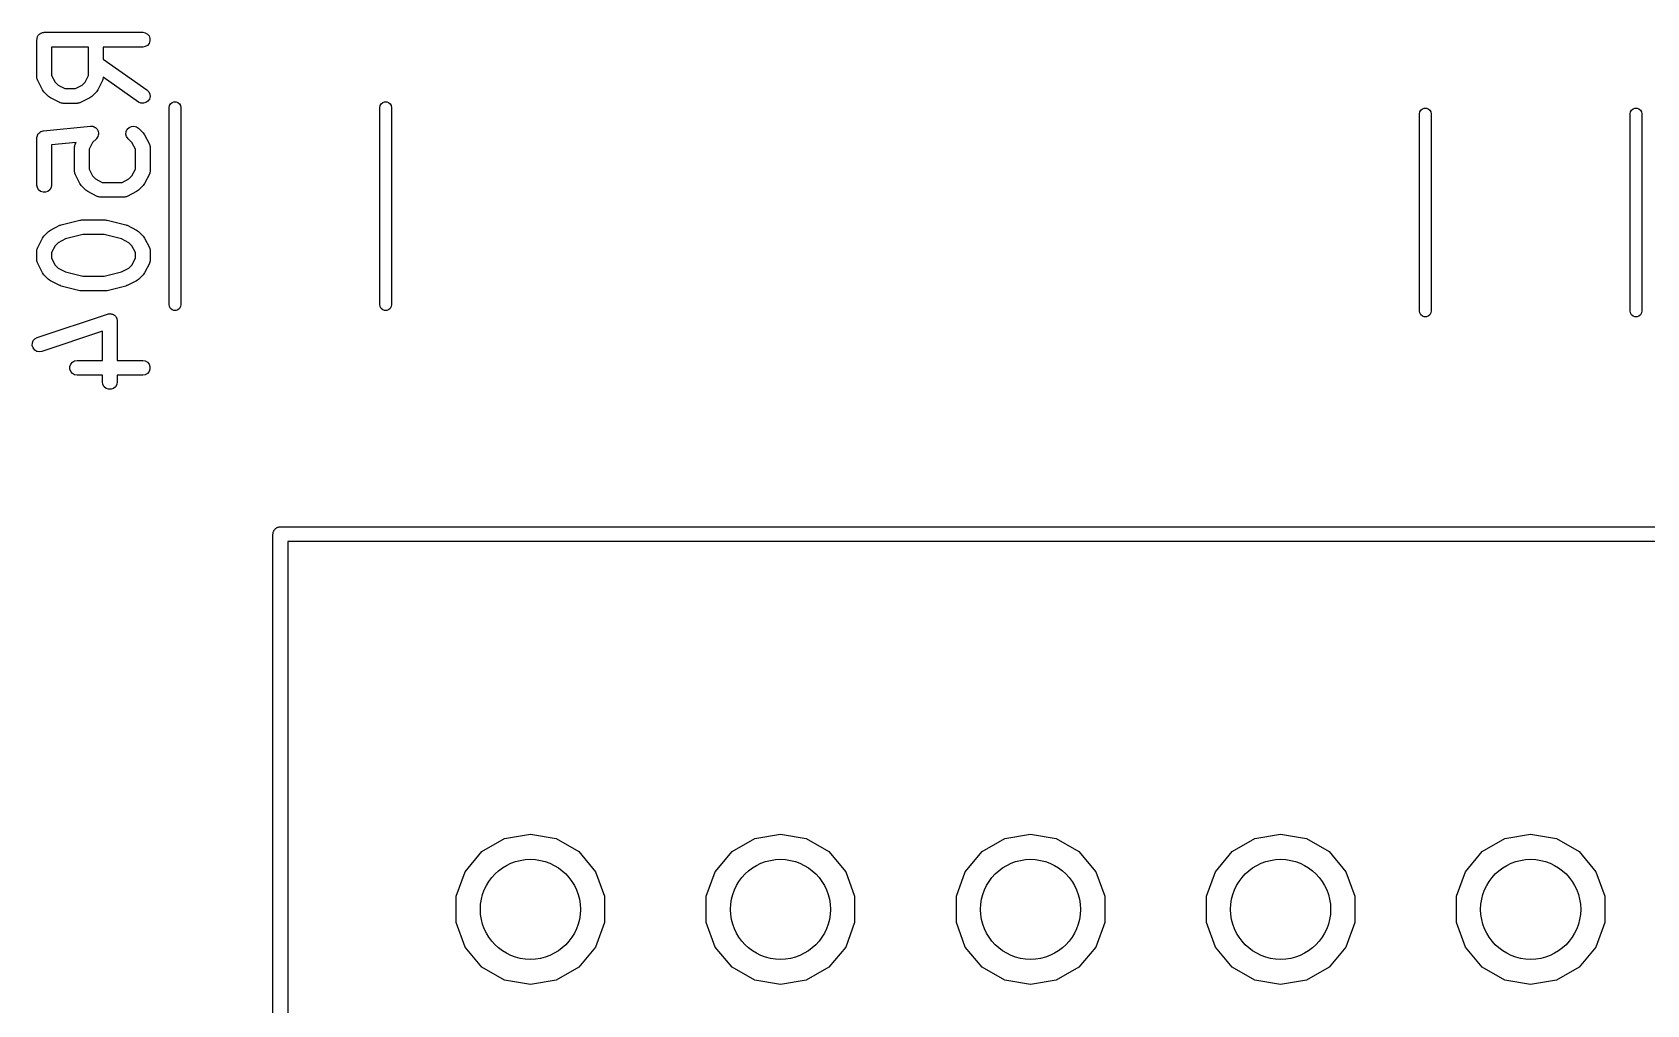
# Model space of a CAD drawing. Extents: x 25 to 326, y -201 to -21.
# Drawn here: x 25.42 to 41.82, y -33.99 to -24.11 of the extents above; entities that cross this region are included whole.
import ezdxf

# ---------------------------------------------------------------- set-up
doc = ezdxf.new("R2010")
doc.units = 0
doc.header["$MEASUREMENT"] = 0
doc.layers.add('BLACK', color=7, linetype='CONTINUOUS')

msp = doc.modelspace()

# ---------------------------------------------------------------- linework, layer by layer
at = {"layer": 'Black'}
for p, q in [((25.4674, -24.1855), (25.4685, -24.1791)), ((25.4674, -24.5665), (25.4674, -24.1855)), ((25.4685, -24.1725), (25.4708, -24.1663)), ((25.4685, -24.1791), (25.4685, -24.1725)), ((25.4708, -24.1663), (25.4719, -24.1599)), ((25.4719, -24.1599), (25.4752, -24.1542)), ((25.4752, -24.1542), (25.4774, -24.148)), ((25.4774, -24.148), (25.4816, -24.143)), ((25.4816, -24.143), (25.4849, -24.1373)), ((25.4849, -24.1373), (25.49, -24.1331)), ((25.49, -24.1331), (25.4942, -24.1281)), ((25.4942, -24.1281), (25.4999, -24.1248)), ((25.4999, -24.1248), (25.5049, -24.1206)), ((25.5049, -24.1206), (25.511, -24.1183)), ((25.511, -24.1183), (25.5167, -24.115)), ((25.5167, -24.115), (25.5232, -24.1139)), ((25.5232, -24.1139), (25.5294, -24.1117)), ((25.5294, -24.1117), (25.5359, -24.1117)), ((25.5359, -24.1117), (25.5424, -24.1105)), ((25.5424, -24.1105), (26.5424, -24.1105)), ((25.6174, -24.2605), (25.6174, -24.5488)), ((25.9912, -24.2605), (25.6174, -24.2605)), ((25.9912, -24.5488), (25.9912, -24.2605)), ((26.5424, -24.2605), (26.1412, -24.2605)), ((26.1412, -24.2605), (26.1412, -24.3846)), ((26.5424, -24.1105), (26.568, -24.115)), ((26.568, -24.256), (26.5424, -24.2605)), ((26.568, -24.115), (26.5906, -24.1281)), ((26.5906, -24.243), (26.568, -24.256)), ((26.5906, -24.1281), (26.6073, -24.148)), ((26.6073, -24.223), (26.5906, -24.243)), ((26.6073, -24.148), (26.6162, -24.1725)), ((26.6162, -24.1985), (26.6073, -24.223)), ((26.6162, -24.1725), (26.6162, -24.1985)), ((26.1412, -24.3846), (26.5854, -24.6955)), ((25.4681, -24.5707), (25.4674, -24.5665)), ((25.4679, -24.5751), (25.4681, -24.5707)), ((25.4704, -24.5835), (25.4679, -24.5751)), ((25.4719, -24.5921), (25.4704, -24.5835)), ((25.4741, -24.5959), (25.4719, -24.5921)), ((25.4753, -24.6), (25.4741, -24.5959)), ((25.6174, -24.5488), (25.6516, -24.6173)), ((25.9569, -24.6173), (25.9912, -24.5488)), ((26.1345, -24.5959), (26.1333, -24.6)), ((26.1367, -24.5921), (26.1345, -24.5959)), ((26.1382, -24.5835), (26.1367, -24.5921)), ((26.1407, -24.5751), (26.1382, -24.5835)), ((26.141, -24.5675), (26.1404, -24.5707)), ((26.1404, -24.5707), (26.1407, -24.5751)), ((26.4994, -24.8184), (26.141, -24.5675)), ((25.5229, -24.6953), (25.4753, -24.6)), ((25.5301, -24.7049), (25.5229, -24.6953)), ((25.537, -24.7147), (25.5301, -24.7049)), ((25.5846, -24.7624), (25.537, -24.7147)), ((25.6516, -24.6173), (25.682, -24.6477)), ((25.682, -24.6477), (25.7506, -24.682)), ((25.7506, -24.682), (25.858, -24.682)), ((25.858, -24.682), (25.9265, -24.6477)), ((25.9265, -24.6477), (25.9569, -24.6173)), ((26.0716, -24.7147), (26.024, -24.7624)), ((26.0785, -24.7049), (26.0716, -24.7147)), ((26.0857, -24.6953), (26.0785, -24.7049)), ((26.1333, -24.6), (26.0857, -24.6953)), ((26.5854, -24.6955), (26.6038, -24.7139)), ((26.6038, -24.7139), (26.6148, -24.7375)), ((26.6148, -24.7375), (26.6171, -24.7635)), ((25.5944, -24.7693), (25.5846, -24.7624)), ((25.6041, -24.7764), (25.5944, -24.7693)), ((25.6993, -24.824), (25.6041, -24.7764)), ((25.7035, -24.8253), (25.6993, -24.824)), ((25.7072, -24.8274), (25.7035, -24.8253)), ((25.7159, -24.829), (25.7072, -24.8274)), ((25.7243, -24.8315), (25.7159, -24.829)), ((25.7286, -24.8312), (25.7243, -24.8315)), ((25.7329, -24.832), (25.7286, -24.8312)), ((25.8757, -24.832), (25.7329, -24.832)), ((25.88, -24.8312), (25.8757, -24.832)), ((25.8843, -24.8315), (25.88, -24.8312)), ((25.8927, -24.829), (25.8843, -24.8315)), ((25.9014, -24.8274), (25.8927, -24.829)), ((25.9051, -24.8253), (25.9014, -24.8274)), ((25.9093, -24.824), (25.9051, -24.8253)), ((26.0045, -24.7764), (25.9093, -24.824)), ((26.0142, -24.7693), (26.0045, -24.7764)), ((26.024, -24.7624), (26.0142, -24.7693)), ((26.523, -24.8294), (26.4994, -24.8184)), ((26.5489, -24.8317), (26.523, -24.8294)), ((26.5741, -24.8249), (26.5489, -24.8317)), ((26.5954, -24.81), (26.5741, -24.8249)), ((26.6104, -24.7886), (26.5954, -24.81)), ((26.6171, -24.7635), (26.6104, -24.7886)), ((26.81, -24.876), (26.8136, -24.8555)), ((26.81, -26.876), (26.81, -24.876)), ((26.8136, -24.8555), (26.824, -24.8374)), ((26.824, -24.8374), (26.84, -24.824)), ((26.84, -24.824), (26.8596, -24.8169)), ((26.8596, -24.8169), (26.8804, -24.8169)), ((26.8804, -24.8169), (26.9, -24.824)), ((26.9, -24.824), (26.916, -24.8374)), ((26.916, -24.8374), (26.9264, -24.8555)), ((26.9264, -24.8555), (26.93, -24.876)), ((26.93, -24.876), (26.93, -26.876)), ((28.95, -24.876), (28.9536, -24.8555)), ((28.95, -26.876), (28.95, -24.876)), ((28.9536, -24.8555), (28.964, -24.8374)), ((28.964, -24.8374), (28.98, -24.824)), ((28.98, -24.824), (28.9996, -24.8169)), ((28.9996, -24.8169), (29.0204, -24.8169)), ((29.0204, -24.8169), (29.04, -24.824)), ((29.04, -24.824), (29.056, -24.8374)), ((29.056, -24.8374), (29.0664, -24.8555)), ((29.0664, -24.8555), (29.07, -24.876)), ((29.07, -24.876), (29.07, -26.876)), ((39.51, -24.94), (39.5136, -24.9195)), ((39.5136, -24.9195), (39.524, -24.9014)), ((39.524, -24.9014), (39.54, -24.888)), ((39.54, -24.888), (39.5596, -24.8809)), ((39.5596, -24.8809), (39.5804, -24.8809)), ((39.5804, -24.8809), (39.6, -24.888)), ((39.6, -24.888), (39.616, -24.9014)), ((39.616, -24.9014), (39.6264, -24.9195)), ((39.6264, -24.9195), (39.63, -24.94)), ((41.65, -24.94), (41.6536, -24.9195)), ((41.6536, -24.9195), (41.664, -24.9014)), ((41.664, -24.9014), (41.68, -24.888)), ((41.68, -24.888), (41.6996, -24.8809)), ((41.6996, -24.8809), (41.7204, -24.8809)), ((41.7204, -24.8809), (41.74, -24.888)), ((41.74, -24.888), (41.756, -24.9014)), ((41.756, -24.9014), (41.7664, -24.9195)), ((41.7664, -24.9195), (41.77, -24.94)), ((25.5349, -25.1109), (26.0111, -25.0633)), ((26.0111, -25.0633), (26.0116, -25.0633)), ((26.0116, -25.0633), (26.012, -25.0632)), ((26.012, -25.0632), (26.0245, -25.0643)), ((26.0245, -25.0643), (26.0371, -25.0652)), ((26.0371, -25.0652), (26.0375, -25.0654)), ((26.0375, -25.0654), (26.038, -25.0655)), ((26.038, -25.0655), (26.0494, -25.0708)), ((26.0494, -25.0708), (26.0608, -25.0759)), ((26.0608, -25.0759), (26.0612, -25.0763)), ((26.0612, -25.0763), (26.0616, -25.0765)), ((26.0616, -25.0765), (26.0705, -25.0854)), ((26.0705, -25.0854), (26.0795, -25.0941)), ((26.3857, -25.0949), (26.4041, -25.0765)), ((26.4041, -25.0765), (26.4277, -25.0655)), ((26.4277, -25.0655), (26.4537, -25.0632)), ((26.4537, -25.0632), (26.4788, -25.0699)), ((26.4788, -25.0699), (26.5002, -25.0849)), ((26.5002, -25.0849), (26.5478, -25.1325)), ((39.51, -26.94), (39.51, -24.94)), ((39.63, -24.94), (39.63, -26.94)), ((41.65, -26.94), (41.65, -24.94)), ((41.77, -24.94), (41.77, -26.94)), ((25.4674, -25.1855), (25.4679, -25.1827)), ((25.4674, -25.6617), (25.4674, -25.1855)), ((25.4676, -25.1799), (25.4701, -25.17)), ((25.4679, -25.1827), (25.4676, -25.1799)), ((25.4701, -25.17), (25.4719, -25.1599)), ((25.4719, -25.1599), (25.4733, -25.1574)), ((25.4733, -25.1574), (25.474, -25.1547)), ((25.474, -25.1547), (25.4798, -25.1462)), ((25.4798, -25.1462), (25.4849, -25.1373)), ((25.4849, -25.1373), (25.4871, -25.1355)), ((25.4871, -25.1355), (25.4887, -25.1332)), ((25.4887, -25.1332), (25.497, -25.1272)), ((25.497, -25.1272), (25.5049, -25.1206)), ((25.5049, -25.1206), (25.5075, -25.1196)), ((25.5075, -25.1196), (25.5098, -25.1179)), ((25.5098, -25.1179), (25.5197, -25.1152)), ((25.5197, -25.1152), (25.5294, -25.1117)), ((25.5294, -25.1117), (25.5322, -25.1117)), ((25.5322, -25.1117), (25.5349, -25.1109)), ((25.8656, -25.2286), (25.6174, -25.2534)), ((25.8529, -25.2551), (25.855, -25.2514)), ((25.855, -25.2514), (25.8563, -25.2472)), ((25.8563, -25.2472), (25.8656, -25.2286)), ((26.0326, -25.23), (25.9983, -25.2985)), ((26.0716, -25.1909), (26.0326, -25.23)), ((26.0719, -25.1906), (26.0716, -25.1909)), ((26.0723, -25.1903), (26.0719, -25.1906)), ((26.0793, -25.1799), (26.0723, -25.1903)), ((26.0865, -25.1696), (26.0793, -25.1799)), ((26.0795, -25.0941), (26.0797, -25.0946)), ((26.0797, -25.0946), (26.08, -25.0949)), ((26.08, -25.0949), (26.0853, -25.1063)), ((26.0853, -25.1063), (26.0908, -25.1176)), ((26.0867, -25.1691), (26.0865, -25.1696)), ((26.0869, -25.1688), (26.0867, -25.1691)), ((26.09, -25.1565), (26.0869, -25.1688)), ((26.0933, -25.1444), (26.09, -25.1565)), ((26.0908, -25.1176), (26.0908, -25.1181)), ((26.0908, -25.1181), (26.091, -25.1185)), ((26.091, -25.1185), (26.0921, -25.131)), ((26.0921, -25.131), (26.0934, -25.1435)), ((26.0934, -25.1435), (26.0932, -25.144)), ((26.0932, -25.144), (26.0933, -25.1444)), ((26.3724, -25.1444), (26.3747, -25.1185)), ((26.3792, -25.1696), (26.3724, -25.1444)), ((26.3747, -25.1185), (26.3857, -25.0949)), ((26.3941, -25.1909), (26.3792, -25.1696)), ((26.4331, -25.23), (26.3941, -25.1909)), ((26.4674, -25.2985), (26.4331, -25.23)), ((26.5478, -25.1325), (26.5547, -25.1423)), ((26.5547, -25.1423), (26.5618, -25.152)), ((26.5618, -25.152), (26.6095, -25.2472)), ((26.6095, -25.2472), (26.6107, -25.2514)), ((26.6107, -25.2514), (26.6129, -25.2551)), ((25.6174, -25.2534), (25.6174, -25.6617)), ((25.8483, -25.2808), (25.8491, -25.2765)), ((25.8483, -25.5189), (25.8483, -25.2808)), ((25.8488, -25.2722), (25.8513, -25.2638)), ((25.8491, -25.2765), (25.8488, -25.2722)), ((25.8513, -25.2638), (25.8529, -25.2551)), ((25.9983, -25.2985), (25.9983, -25.5012)), ((26.4674, -25.5012), (26.4674, -25.2985)), ((26.6129, -25.2551), (26.6144, -25.2638)), ((26.6144, -25.2638), (26.6169, -25.2722)), ((26.6169, -25.2722), (26.6166, -25.2765)), ((26.6166, -25.2765), (26.6174, -25.2808)), ((26.6174, -25.2808), (26.6174, -25.5189)), ((25.8491, -25.5231), (25.8483, -25.5189)), ((25.8488, -25.5274), (25.8491, -25.5231)), ((25.8513, -25.5359), (25.8488, -25.5274)), ((25.8529, -25.5445), (25.8513, -25.5359)), ((25.855, -25.5483), (25.8529, -25.5445)), ((25.8563, -25.5524), (25.855, -25.5483)), ((25.9039, -25.6476), (25.8563, -25.5524)), ((25.9983, -25.5012), (26.0326, -25.5697)), ((26.0326, -25.5697), (26.063, -25.6001)), ((26.4027, -25.6001), (26.4331, -25.5697)), ((26.4331, -25.5697), (26.4674, -25.5012)), ((26.6095, -25.5524), (26.5618, -25.6476)), ((26.6107, -25.5483), (26.6095, -25.5524)), ((26.6129, -25.5445), (26.6107, -25.5483)), ((26.6144, -25.5359), (26.6129, -25.5445)), ((26.6169, -25.5274), (26.6144, -25.5359)), ((26.6174, -25.5189), (26.6166, -25.5231)), ((26.6166, -25.5231), (26.6169, -25.5274)), ((25.4719, -25.6874), (25.4674, -25.6617)), ((25.4849, -25.7099), (25.4719, -25.6874)), ((25.5049, -25.7267), (25.4849, -25.7099)), ((25.5294, -25.7356), (25.5049, -25.7267)), ((25.5554, -25.7356), (25.5294, -25.7356)), ((25.5799, -25.7267), (25.5554, -25.7356)), ((25.5998, -25.7099), (25.5799, -25.7267)), ((25.6129, -25.6874), (25.5998, -25.7099)), ((25.6174, -25.6617), (25.6129, -25.6874)), ((25.911, -25.6573), (25.9039, -25.6476)), ((25.9179, -25.6671), (25.911, -25.6573)), ((25.9655, -25.7147), (25.9179, -25.6671)), ((25.9754, -25.7216), (25.9655, -25.7147)), ((25.985, -25.7288), (25.9754, -25.7216)), ((26.0803, -25.7764), (25.985, -25.7288)), ((26.063, -25.6001), (26.1315, -25.6343)), ((26.1315, -25.6343), (26.3342, -25.6343)), ((26.3342, -25.6343), (26.4027, -25.6001)), ((26.4807, -25.7288), (26.3854, -25.7764)), ((26.4903, -25.7216), (26.4807, -25.7288)), ((26.5002, -25.7147), (26.4903, -25.7216)), ((26.5478, -25.6671), (26.5002, -25.7147)), ((26.5547, -25.6573), (26.5478, -25.6671)), ((26.5618, -25.6476), (26.5547, -25.6573)), ((26.0844, -25.7776), (26.0803, -25.7764)), ((26.0882, -25.7798), (26.0844, -25.7776)), ((26.0968, -25.7813), (26.0882, -25.7798)), ((26.1052, -25.7838), (26.0968, -25.7813)), ((26.1096, -25.7836), (26.1052, -25.7838)), ((26.1138, -25.7843), (26.1096, -25.7836)), ((26.3519, -25.7843), (26.1138, -25.7843)), ((26.3562, -25.7836), (26.3519, -25.7843)), ((26.3605, -25.7838), (26.3562, -25.7836)), ((26.3689, -25.7813), (26.3605, -25.7838)), ((26.3776, -25.7798), (26.3689, -25.7813)), ((26.3813, -25.7776), (26.3776, -25.7798)), ((26.3854, -25.7764), (26.3813, -25.7776)), ((25.6041, -26.1184), (25.6993, -26.0708)), ((25.6993, -26.0708), (25.7072, -26.0685)), ((25.7072, -26.0685), (25.7147, -26.0651)), ((25.7147, -26.0651), (25.9051, -26.0175)), ((25.9051, -26.0175), (25.9143, -26.0169)), ((25.9143, -26.0169), (25.9233, -26.0153)), ((25.9233, -26.0153), (26.1614, -26.0153)), ((26.1614, -26.0153), (26.1705, -26.0169)), ((26.1705, -26.0169), (26.1796, -26.0175)), ((26.1796, -26.0175), (26.3701, -26.0651)), ((26.3701, -26.0651), (26.3776, -26.0685)), ((26.3776, -26.0685), (26.3854, -26.0708)), ((26.3854, -26.0708), (26.4807, -26.1184)), ((25.4753, -26.2948), (25.5229, -26.1996)), ((25.5229, -26.1996), (25.5301, -26.1899)), ((25.5301, -26.1899), (25.537, -26.1801)), ((25.537, -26.1801), (25.5846, -26.1325)), ((25.5846, -26.1325), (25.5944, -26.1256)), ((25.5944, -26.1256), (25.6041, -26.1184)), ((25.759, -26.2087), (25.682, -26.2472)), ((25.9326, -26.1653), (25.759, -26.2087)), ((26.1522, -26.1653), (25.9326, -26.1653)), ((26.3257, -26.2087), (26.1522, -26.1653)), ((26.4027, -26.2472), (26.3257, -26.2087)), ((26.4807, -26.1184), (26.4903, -26.1256)), ((26.4903, -26.1256), (26.5002, -26.1325)), ((26.5002, -26.1325), (26.5478, -26.1801)), ((26.5478, -26.1801), (26.5547, -26.1899)), ((26.5547, -26.1899), (26.5618, -26.1996)), ((26.5618, -26.1996), (26.6095, -26.2948)), ((25.4674, -26.3284), (25.4681, -26.3241)), ((25.4674, -26.4236), (25.4674, -26.3284)), ((25.4679, -26.3198), (25.4704, -26.3114)), ((25.4681, -26.3241), (25.4679, -26.3198)), ((25.4704, -26.3114), (25.4719, -26.3027)), ((25.4719, -26.3027), (25.4741, -26.299)), ((25.4741, -26.299), (25.4753, -26.2948)), ((25.6516, -26.2776), (25.6174, -26.3461)), ((25.6174, -26.3461), (25.6174, -26.4059)), ((25.682, -26.2472), (25.6516, -26.2776)), ((26.4331, -26.2776), (26.4027, -26.2472)), ((26.4674, -26.3461), (26.4331, -26.2776)), ((26.4674, -26.4059), (26.4674, -26.3461)), ((26.6095, -26.2948), (26.6107, -26.299)), ((26.6107, -26.299), (26.6129, -26.3027)), ((26.6129, -26.3027), (26.6144, -26.3114)), ((26.6144, -26.3114), (26.6169, -26.3198)), ((26.6169, -26.3198), (26.6166, -26.3241)), ((26.6166, -26.3241), (26.6174, -26.3284)), ((26.6174, -26.3284), (26.6174, -26.4236)), ((25.4681, -26.4279), (25.4674, -26.4236)), ((25.4679, -26.4322), (25.4681, -26.4279)), ((25.4704, -26.4406), (25.4679, -26.4322)), ((25.4719, -26.4493), (25.4704, -26.4406)), ((25.4741, -26.453), (25.4719, -26.4493)), ((25.4753, -26.4572), (25.4741, -26.453)), ((25.5229, -26.5524), (25.4753, -26.4572)), ((25.5301, -26.5621), (25.5229, -26.5524)), ((25.537, -26.5719), (25.5301, -26.5621)), ((25.6174, -26.4059), (25.6516, -26.4744)), ((25.6516, -26.4744), (25.682, -26.5048)), ((25.682, -26.5048), (25.759, -26.5433)), ((25.759, -26.5433), (25.9326, -26.5867)), ((26.1522, -26.5867), (26.3257, -26.5433)), ((26.3257, -26.5433), (26.4027, -26.5048)), ((26.4027, -26.5048), (26.4331, -26.4744)), ((26.4331, -26.4744), (26.4674, -26.4059)), ((26.5547, -26.5621), (26.5478, -26.5719)), ((26.5618, -26.5524), (26.5547, -26.5621)), ((26.6095, -26.4572), (26.5618, -26.5524)), ((26.6107, -26.453), (26.6095, -26.4572)), ((26.6129, -26.4493), (26.6107, -26.453)), ((26.6144, -26.4406), (26.6129, -26.4493)), ((26.6169, -26.4322), (26.6144, -26.4406)), ((26.6174, -26.4236), (26.6166, -26.4279)), ((26.6166, -26.4279), (26.6169, -26.4322)), ((25.5846, -26.6195), (25.537, -26.5719)), ((25.5944, -26.6264), (25.5846, -26.6195)), ((25.6041, -26.6336), (25.5944, -26.6264)), ((25.6993, -26.6812), (25.6041, -26.6336)), ((25.7072, -26.6835), (25.6993, -26.6812)), ((25.7147, -26.6869), (25.7072, -26.6835)), ((25.9051, -26.7345), (25.7147, -26.6869)), ((25.9326, -26.5867), (26.1522, -26.5867)), ((26.3701, -26.6869), (26.1796, -26.7345)), ((26.3776, -26.6835), (26.3701, -26.6869)), ((26.3854, -26.6812), (26.3776, -26.6835)), ((26.4807, -26.6336), (26.3854, -26.6812)), ((26.4903, -26.6264), (26.4807, -26.6336)), ((26.5002, -26.6195), (26.4903, -26.6264)), ((26.5478, -26.5719), (26.5002, -26.6195)), ((25.9143, -26.7351), (25.9051, -26.7345)), ((25.9233, -26.7367), (25.9143, -26.7351)), ((26.1614, -26.7367), (25.9233, -26.7367)), ((26.1705, -26.7351), (26.1614, -26.7367)), ((26.1796, -26.7345), (26.1705, -26.7351)), ((26.8136, -26.8965), (26.81, -26.876)), ((26.93, -26.876), (26.9264, -26.8965)), ((28.9536, -26.8965), (28.95, -26.876)), ((29.07, -26.876), (29.0664, -26.8965)), ((25.471, -27.2096), (26.1853, -26.9715)), ((26.1853, -26.9715), (26.1908, -26.9707)), ((26.1908, -26.9707), (26.196, -26.9688)), ((26.196, -26.9688), (26.2036, -26.9688)), ((26.2036, -26.9688), (26.2111, -26.9677)), ((26.2111, -26.9677), (26.2165, -26.9688)), ((26.2165, -26.9688), (26.2221, -26.9688)), ((26.2221, -26.9688), (26.2292, -26.9714)), ((26.2292, -26.9714), (26.2366, -26.9729)), ((26.2366, -26.9729), (26.2413, -26.9758)), ((26.2413, -26.9758), (26.2465, -26.9777)), ((26.2465, -26.9777), (26.2524, -26.9826)), ((26.2524, -26.9826), (26.2588, -26.9866)), ((26.2588, -26.9866), (26.2623, -26.9909)), ((26.2623, -26.9909), (26.2665, -26.9945)), ((26.2665, -26.9945), (26.2703, -27.001)), ((26.2703, -27.001), (26.275, -27.007)), ((26.275, -27.007), (26.2768, -27.0122)), ((26.2768, -27.0122), (26.2795, -27.017)), ((26.2795, -27.017), (26.2808, -27.0245)), ((26.2808, -27.0245), (26.2832, -27.0317)), ((26.2832, -27.0317), (26.2831, -27.0372)), ((26.2831, -27.0372), (26.284, -27.0427)), ((26.284, -27.0427), (26.284, -27.4439)), ((26.824, -26.9146), (26.8136, -26.8965)), ((26.84, -26.928), (26.824, -26.9146)), ((26.8596, -26.9351), (26.84, -26.928)), ((26.8804, -26.9351), (26.8596, -26.9351)), ((26.9, -26.928), (26.8804, -26.9351)), ((26.916, -26.9146), (26.9, -26.928)), ((26.9264, -26.8965), (26.916, -26.9146)), ((28.964, -26.9146), (28.9536, -26.8965)), ((28.98, -26.928), (28.964, -26.9146)), ((28.9996, -26.9351), (28.98, -26.928)), ((29.0204, -26.9351), (28.9996, -26.9351)), ((29.04, -26.928), (29.0204, -26.9351)), ((29.056, -26.9146), (29.04, -26.928)), ((29.0664, -26.8965), (29.056, -26.9146)), ((39.5136, -26.9605), (39.51, -26.94)), ((39.524, -26.9786), (39.5136, -26.9605)), ((39.54, -26.992), (39.524, -26.9786)), ((39.5596, -26.9991), (39.54, -26.992)), ((39.5804, -26.9991), (39.5596, -26.9991)), ((39.6, -26.992), (39.5804, -26.9991)), ((39.616, -26.9786), (39.6, -26.992)), ((39.6264, -26.9605), (39.616, -26.9786)), ((39.63, -26.94), (39.6264, -26.9605)), ((41.6536, -26.9605), (41.65, -26.94)), ((41.664, -26.9786), (41.6536, -26.9605)), ((41.68, -26.992), (41.664, -26.9786)), ((41.6996, -26.9991), (41.68, -26.992)), ((41.7204, -26.9991), (41.6996, -26.9991)), ((41.74, -26.992), (41.7204, -26.9991)), ((41.756, -26.9786), (41.74, -26.992)), ((41.7664, -26.9605), (41.756, -26.9786)), ((41.77, -26.94), (41.7664, -26.9605)), ((25.4481, -27.222), (25.471, -27.2096)), ((26.134, -27.1467), (25.5185, -27.3519)), ((26.134, -27.4439), (26.134, -27.1467)), ((25.4206, -27.2918), (25.4213, -27.2657)), ((25.4288, -27.3165), (25.4206, -27.2918)), ((25.4213, -27.2657), (25.4309, -27.2415)), ((25.445, -27.3369), (25.4288, -27.3165)), ((25.4309, -27.2415), (25.4481, -27.222)), ((25.4672, -27.3505), (25.445, -27.3369)), ((25.4927, -27.3557), (25.4672, -27.3505)), ((25.5185, -27.3519), (25.4927, -27.3557)), ((25.8019, -27.5058), (25.8108, -27.4814)), ((25.8019, -27.5319), (25.8019, -27.5058)), ((25.8108, -27.5564), (25.8019, -27.5319)), ((25.8108, -27.4814), (25.8275, -27.4614)), ((25.8275, -27.4614), (25.8501, -27.4484)), ((25.8501, -27.4484), (25.8757, -27.4439)), ((25.8757, -27.4439), (26.134, -27.4439)), ((26.284, -27.4439), (26.5424, -27.4439)), ((26.5424, -27.4439), (26.568, -27.4484)), ((26.568, -27.4484), (26.5906, -27.4614)), ((26.5906, -27.4614), (26.6073, -27.4814)), ((26.6073, -27.4814), (26.6162, -27.5058)), ((26.6162, -27.5319), (26.6073, -27.5564)), ((26.6162, -27.5058), (26.6162, -27.5319)), ((25.8275, -27.5763), (25.8108, -27.5564)), ((25.8501, -27.5893), (25.8275, -27.5763)), ((25.8757, -27.5939), (25.8501, -27.5893)), ((26.134, -27.5939), (25.8757, -27.5939)), ((26.134, -27.6617), (26.134, -27.5939)), ((26.1386, -27.6874), (26.134, -27.6617)), ((26.1516, -27.7099), (26.1386, -27.6874)), ((26.1715, -27.7267), (26.1516, -27.7099)), ((26.2665, -27.7099), (26.2465, -27.7267)), ((26.2795, -27.6874), (26.2665, -27.7099)), ((26.284, -27.6617), (26.2795, -27.6874)), ((26.5424, -27.5939), (26.284, -27.5939)), ((26.284, -27.5939), (26.284, -27.6617)), ((26.568, -27.5893), (26.5424, -27.5939)), ((26.5906, -27.5763), (26.568, -27.5893)), ((26.6073, -27.5564), (26.5906, -27.5763)), ((26.196, -27.7356), (26.1715, -27.7267)), ((26.2221, -27.7356), (26.196, -27.7356)), ((26.2465, -27.7267), (26.2221, -27.7356)), ((27.8661, -29.194), (27.8684, -29.1878)), ((27.8684, -29.1878), (27.8695, -29.1813)), ((27.8695, -29.1813), (27.8728, -29.1757)), ((27.8728, -29.1757), (27.875, -29.1695)), ((27.875, -29.1695), (27.8793, -29.1645)), ((27.8793, -29.1645), (27.8825, -29.1588)), ((27.8825, -29.1588), (27.8876, -29.1546)), ((27.8876, -29.1546), (27.8918, -29.1495)), ((27.8918, -29.1495), (27.8975, -29.1463)), ((27.8975, -29.1463), (27.9025, -29.142)), ((27.9025, -29.142), (27.9087, -29.1398)), ((27.9087, -29.1398), (27.9143, -29.1365)), ((27.9143, -29.1365), (27.9208, -29.1354)), ((27.9208, -29.1354), (27.927, -29.1331)), ((27.927, -29.1331), (27.9335, -29.1331)), ((27.9335, -29.1331), (27.94, -29.132)), ((27.94, -29.132), (74.8663, -29.132)), ((27.865, -29.207), (27.8661, -29.2005)), ((27.865, -52.067), (27.865, -29.207)), ((27.8661, -29.2005), (27.8661, -29.194)), ((74.9921, -29.282), (28.015, -29.282)), ((28.015, -29.282), (28.015, -51.992)), ((29.9883, -32.431), (30.2184, -32.2982)), ((30.2184, -32.2982), (30.48, -32.2521)), ((30.48, -32.2521), (30.7416, -32.2982)), ((30.7416, -32.2982), (30.9717, -32.431)), ((32.5283, -32.431), (32.7584, -32.2982)), ((32.7584, -32.2982), (33.02, -32.2521)), ((33.02, -32.2521), (33.2816, -32.2982)), ((33.2816, -32.2982), (33.5117, -32.431)), ((35.0683, -32.431), (35.2984, -32.2982)), ((35.2984, -32.2982), (35.56, -32.2521)), ((35.56, -32.2521), (35.8216, -32.2982)), ((35.8216, -32.2982), (36.0517, -32.431)), ((37.6083, -32.431), (37.8384, -32.2982)), ((37.8384, -32.2982), (38.1, -32.2521)), ((38.1, -32.2521), (38.3616, -32.2982)), ((38.3616, -32.2982), (38.5917, -32.431)), ((40.1483, -32.431), (40.3784, -32.2982)), ((40.3784, -32.2982), (40.64, -32.2521)), ((40.64, -32.2521), (40.9016, -32.2982)), ((40.9016, -32.2982), (41.1317, -32.431)), ((29.8176, -32.6345), (29.9883, -32.431)), ((30.9717, -32.431), (31.1424, -32.6345)), ((32.3576, -32.6345), (32.5283, -32.431)), ((33.5117, -32.431), (33.6824, -32.6345)), ((34.8976, -32.6345), (35.0683, -32.431)), ((36.0517, -32.431), (36.2224, -32.6345)), ((37.4376, -32.6345), (37.6083, -32.431)), ((38.5917, -32.431), (38.7624, -32.6345)), ((39.9776, -32.6345), (40.1483, -32.431)), ((41.1317, -32.431), (41.3024, -32.6345)), ((29.7267, -32.8842), (29.8176, -32.6345)), ((31.1424, -32.6345), (31.2333, -32.8842)), ((32.2667, -32.8842), (32.3576, -32.6345)), ((33.6824, -32.6345), (33.7733, -32.8842)), ((34.8067, -32.8842), (34.8976, -32.6345)), ((36.2224, -32.6345), (36.3133, -32.8842)), ((37.3467, -32.8842), (37.4376, -32.6345)), ((38.7624, -32.6345), (38.8533, -32.8842)), ((39.8867, -32.8842), (39.9776, -32.6345)), ((41.3024, -32.6345), (41.3933, -32.8842)), ((29.7267, -33.1498), (29.7267, -32.8842)), ((31.2333, -32.8842), (31.2333, -33.1498)), ((32.2667, -33.1498), (32.2667, -32.8842)), ((33.7733, -32.8842), (33.7733, -33.1498)), ((34.8067, -33.1498), (34.8067, -32.8842)), ((36.3133, -32.8842), (36.3133, -33.1498)), ((37.3467, -33.1498), (37.3467, -32.8842)), ((38.8533, -32.8842), (38.8533, -33.1498)), ((39.8867, -33.1498), (39.8867, -32.8842)), ((41.3933, -32.8842), (41.3933, -33.1498)), ((29.8176, -33.3995), (29.7267, -33.1498)), ((31.2333, -33.1498), (31.1424, -33.3995)), ((32.3576, -33.3995), (32.2667, -33.1498)), ((33.7733, -33.1498), (33.6824, -33.3995)), ((34.8976, -33.3995), (34.8067, -33.1498)), ((36.3133, -33.1498), (36.2224, -33.3995)), ((37.4376, -33.3995), (37.3467, -33.1498)), ((38.8533, -33.1498), (38.7624, -33.3995)), ((39.9776, -33.3995), (39.8867, -33.1498)), ((41.3933, -33.1498), (41.3024, -33.3995)), ((29.9883, -33.603), (29.8176, -33.3995)), ((31.1424, -33.3995), (30.9717, -33.603)), ((32.5283, -33.603), (32.3576, -33.3995)), ((33.6824, -33.3995), (33.5117, -33.603)), ((35.0683, -33.603), (34.8976, -33.3995)), ((36.2224, -33.3995), (36.0517, -33.603)), ((37.6083, -33.603), (37.4376, -33.3995)), ((38.7624, -33.3995), (38.5917, -33.603)), ((40.1483, -33.603), (39.9776, -33.3995)), ((41.3024, -33.3995), (41.1317, -33.603)), ((30.2184, -33.7358), (29.9883, -33.603)), ((30.9717, -33.603), (30.7416, -33.7358)), ((32.7584, -33.7358), (32.5283, -33.603)), ((33.5117, -33.603), (33.2816, -33.7358)), ((35.2984, -33.7358), (35.0683, -33.603)), ((36.0517, -33.603), (35.8216, -33.7358)), ((37.8384, -33.7358), (37.6083, -33.603)), ((38.5917, -33.603), (38.3616, -33.7358)), ((40.3784, -33.7358), (40.1483, -33.603)), ((41.1317, -33.603), (40.9016, -33.7358)), ((30.48, -33.7819), (30.2184, -33.7358)), ((30.7416, -33.7358), (30.48, -33.7819)), ((33.02, -33.7819), (32.7584, -33.7358)), ((33.2816, -33.7358), (33.02, -33.7819)), ((35.56, -33.7819), (35.2984, -33.7358)), ((35.8216, -33.7358), (35.56, -33.7819)), ((38.1, -33.7819), (37.8384, -33.7358)), ((38.3616, -33.7358), (38.1, -33.7819)), ((40.64, -33.7819), (40.3784, -33.7358)), ((40.9016, -33.7358), (40.64, -33.7819))]:
    msp.add_line(p, q, dxfattribs=at)
for centre in [(30.48, -33.017), (33.02, -33.017), (35.56, -33.017), (38.1, -33.017), (40.64, -33.017)]:
    msp.add_circle(centre, 0.508, dxfattribs=at)

doc.saveas('drawing.dxf')
